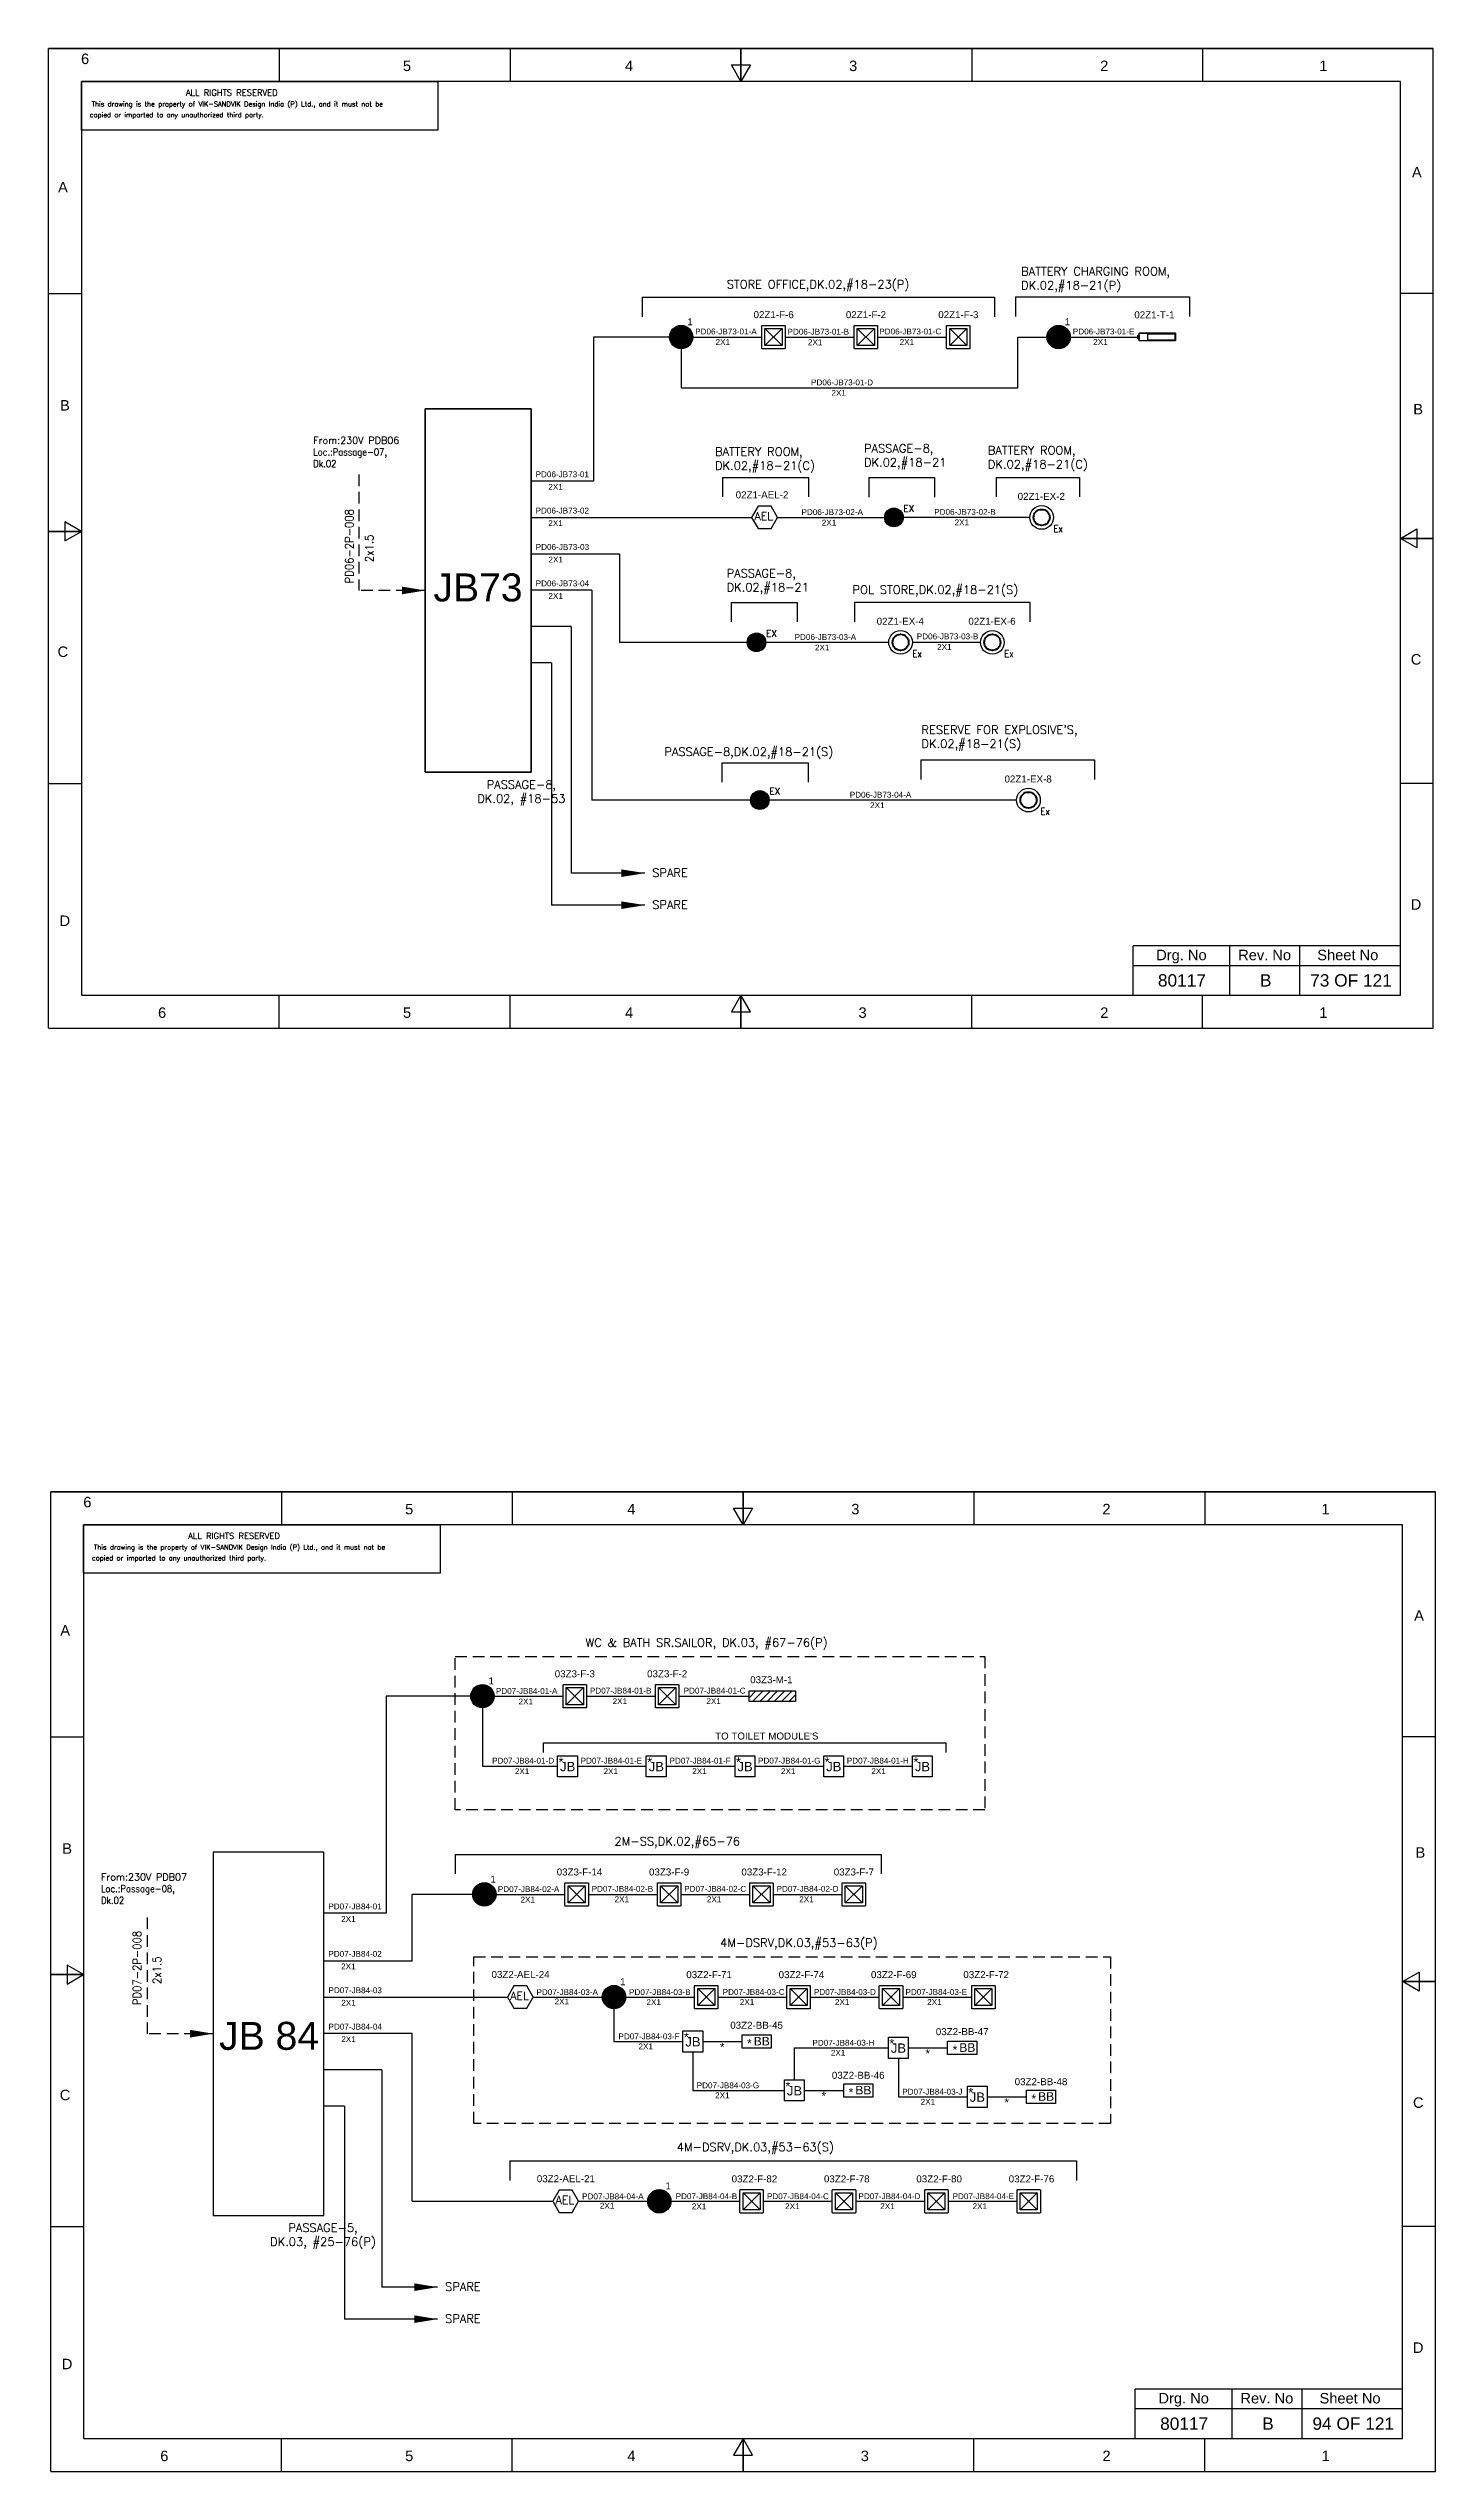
# Model space of a CAD drawing. Header units: inches. Extents: x -3311 to 1429, y -713 to 2436.
# Drawn here: x -1001 to -703, y 99 to 618 of the extents above; entities that cross this region are included whole.
import ezdxf
from ezdxf.enums import TextEntityAlignment as Align

# ---------------------------------------------------------------- set-up
doc = ezdxf.new("R2010")
doc.units = ezdxf.units.IN
doc.linetypes.add('HIDDEN', pattern=[0.375, 0.25, -0.125])
doc.linetypes.add('SOLID', pattern=[0])
for name, color, linetype in [('BB', 7, 'Continuous'), ('Fmount', 7, 'Continuous'), ('LINE', 3, 'SOLID'), ('MirL', 7, 'Continuous')]:
    doc.layers.add(name, color=color, linetype=linetype)
for name, color, linetype, lineweight in [('ELEC_TXT-025', 1, 'Continuous', 25), ('HEL-025', 1, 'Continuous', 25), ('HEL-035', 2, 'Continuous', 35)]:
    doc.layers.add(name, color=color, linetype=linetype, lineweight=lineweight)
doc.styles.add('_NORMAL', font='arial.ttf')
doc.styles.add('ROMAN S', font='romans.shx')
doc.styles.add('ROMANS', font='simplex.shx', dxfattribs={"width": 0.88})
doc.styles.get("Standard").update_dxf_attribs({"font": 'arial.ttf'})
doc.dimstyles.get("Standard").update_dxf_attribs({"dimtxt": 0.18, "dimasz": 0.18, "dimexe": 0.18, "dimexo": 0.0625, "dimgap": 0.09, "dimtad": 0, "dimtih": 1, "dimtoh": 1, "dimdec": 4, "dimzin": 0, "dimdsep": 46, "dimtxsty": 'Standard', "dimcen": 0.09, "dimadec": 0, "dimazin": 0, "dimtfac": 1, "dimtdec": 4, "dimtofl": 0, "dimtmove": 0, "dimatfit": 3, "dimfxl": 1, "dimtolj": 1, "dimtzin": 0, "dimarcsym": 0})

# ---------------------------------------------------------------- blocks, each defined once
blk = doc.blocks.new('fr')
at = {"color": 7, "linetype": 'Continuous'}
for p, q in [((33763.99, 4500.4), (33466.99, 4500.4)), ((33466.99, 4500.4), (33763.99, 4500.4)), ((33466.99, 4290.33), (33466.99, 4500.4)), ((33516.49, 4500.4), (33516.49, 4493.33)), ((33565.99, 4500.4), (33565.99, 4493.33)), ((33615.49, 4500.4), (33615.49, 4493.33)), ((33615.49, 4493.33), (33615.49, 4500.4)), ((33615.49, 4500.4), (33615.49, 4493.33)), ((33664.99, 4500.4), (33664.99, 4493.33)), ((33714.49, 4500.4), (33714.49, 4493.33)), ((33763.99, 4290.33), (33763.99, 4500.4)), ((33763.99, 4290.33), (33763.99, 4500.4)), ((33615.49, 4493.33), (33613.45, 4496.87)), ((33613.45, 4496.87), (33617.53, 4496.87)), ((33617.53, 4496.87), (33615.49, 4493.33)), ((33756.92, 4493.33), (33474.06, 4493.33)), ((33474.06, 4493.33), (33474.06, 4297.41)), ((33756.92, 4297.41), (33756.92, 4493.33)), ((33466.99, 4447.89), (33474.06, 4447.89)), ((33763.99, 4447.89), (33756.92, 4447.89)), ((33466.99, 4396.87), (33474.06, 4396.87)), ((33474.06, 4396.87), (33466.99, 4396.87)), ((33466.99, 4396.87), (33474.06, 4396.87)), ((33474.06, 4396.87), (33470.53, 4398.91)), ((33470.53, 4398.91), (33470.53, 4394.83)), ((33470.53, 4394.83), (33474.06, 4396.87)), ((33756.92, 4395.37), (33760.45, 4397.41)), ((33763.99, 4395.37), (33756.92, 4395.37)), ((33760.45, 4393.33), (33756.92, 4395.37)), ((33756.92, 4395.37), (33763.99, 4395.37)), ((33763.99, 4395.37), (33756.92, 4395.37)), ((33760.45, 4397.41), (33760.45, 4393.33)), ((33466.99, 4342.85), (33474.06, 4342.85)), ((33763.99, 4342.85), (33756.92, 4342.85)), ((33474.06, 4297.41), (33756.92, 4297.41)), ((33516.49, 4290.33), (33516.49, 4297.41)), ((33565.99, 4290.33), (33565.99, 4297.41)), ((33615.49, 4297.41), (33613.45, 4293.87)), ((33615.49, 4290.33), (33615.49, 4297.41)), ((33617.53, 4293.87), (33615.49, 4297.41)), ((33615.49, 4297.41), (33615.49, 4290.33)), ((33615.49, 4290.33), (33615.49, 4297.41)), ((33664.99, 4290.33), (33664.99, 4297.41)), ((33714.49, 4290.33), (33714.49, 4297.41)), ((33613.45, 4293.87), (33617.53, 4293.87)), ((33466.99, 4290.33), (33763.99, 4290.33)), ((33466.99, 4290.33), (33763.99, 4290.33))]:
    blk.add_line(p, q, dxfattribs=at)
at = {"color": 7, "style": '_NORMAL'}
for s, p in [('6', (33474.86, 4498.18)), ('5', (33543.88, 4496.68)), ('4', (33591.52, 4496.68)), ('3', (33639.57, 4496.68)), ('2', (33693.41, 4496.68)), ('1', (33740.39, 4496.68)), ('A', (33760.45, 4473.88)), ('A', (33470.1, 4470.68)), ('B', (33470.52, 4423.9)), ('B', (33760.74, 4423.06)), ('C', (33470.08, 4371.07)), ('C', (33760.29, 4369.44)), ('D', (33760.27, 4316.89)), ('D', (33470.51, 4313.39)), ('6', (33491.37, 4293.69)), ('5', (33543.89, 4293.69)), ('4', (33591.53, 4293.69)), ('3', (33641.59, 4293.69)), ('2', (33693.43, 4293.69)), ('1', (33740.41, 4293.69))]:
    blk.add_text(s, height=2.25, dxfattribs=at).set_placement(p, align=Align.MIDDLE_CENTER)
blk = doc.blocks.new('A$C4BAD7D21')
at = {"layer": 'HEL-025'}
blk.add_lwpolyline([(-34000, 0), (-34000, 2086), (-18714, 2086), (-18714, 0)], close=True, dxfattribs=at)
at = {"layer": 'HEL-025', "style": 'ROMANS'}
for s, p in [('This drawing is the property of VIK-SANDVIK Design India (P) Ltd., and it must not be', (-33558, 1016)), (' copied or imparted to any unauthorized third party.', (-33785, 550))]:
    blk.add_text(s, height=210, dxfattribs=at).set_placement(p)
at = {"layer": 'HEL-035', "style": 'ROMANS'}
blk.add_text('     ALL RIGHTS RESERVED', height=262.5, dxfattribs=at).set_placement((-30497, 1476))
blk = doc.blocks.new('FIXED_KEY_SWITCH')
h = blk.add_hatch(color=1)
h.dxf.hatch_style = 1
edge = h.paths.add_edge_path()
edge.add_arc((848.13, 1737.46), 2.5, 0, 360)
at = {"color": 1}
blk.add_circle((848.13, 1737.46), 2.5, dxfattribs=at)
at = {"color": 7, "insert": (849.44, 1741.5), "char_height": 1.5, "attachment_point": 1, "style": '_NORMAL'}
blk.add_mtext_dynamic_manual_height_columns('1', width=1.5, gutter_width=7.5, heights=[0], dxfattribs=at)
blk = doc.blocks.new('SWT')
blk.add_blockref('FIXED_KEY_SWITCH', (0, 0))
blk.add_attdef('TAG_NO', (844.55, 1741.11), '', height=1.5)
blk = doc.blocks.new('AEL')
at = {"color": 4}
blk.add_lwpolyline([(989.98, -190.09), (992.75, -190.09), (994.14, -187.69), (992.75, -185.28), (989.98, -185.28), (988.59, -187.69)], close=True, dxfattribs=at)
at = {"color": 4, "style": 'ROMANS'}
blk.add_text('AEL', height=1.725, dxfattribs=at).set_placement((989.2, -188.27))
blk = doc.blocks.new('AEL_L')
blk.add_blockref('AEL', (0, 0))
blk.add_attdef('TAG_NO', (986.55, -183.59), '', height=1.5)
blk = doc.blocks.new('LED FLUSH MOUNT')
for p, q in [((114818, 79432), (114604, 79219)), ((114604, 79432), (114818, 79219))]:
    blk.add_line(p, q)
blk.add_lwpolyline([(114572, 79470), (114850, 79470, -0.414214), (114856, 79464), (114856, 79186, -0.414214), (114850, 79180), (114572, 79180, -0.414214), (114566, 79186), (114566, 79464, -0.414214)], format="xyb", close=True)
blk.add_lwpolyline([(114604, 79432), (114818, 79432), (114818, 79219), (114604, 79219)], close=True)
blk = doc.blocks.new('LED Flush Mounted Light 22W')
blk.add_blockref('LED FLUSH MOUNT', (0, 0))
at = {"style": 'ROMANS', "width": 0.7}
blk.add_attdef('TAG_NO.:', (113905, 79579), '', height=250, dxfattribs=at)
blk = doc.blocks.new('bunk_light')
blk.add_lwpolyline([(17773, 202986), (18112, 202986), (18112, 202830), (17773, 202830)], close=True)
at = {"char_height": 100, "attachment_point": 1}
for s, insert in [('*', (17831, 202937)), ('BB', (17909, 202962))]:
    blk.add_mtext_dynamic_manual_height_columns(s, width=182.6, gutter_width=7.5, heights=[0], dxfattribs=dict(at, insert=insert))
blk = doc.blocks.new('LED_BUNK _LIGHT')
at = {"xscale": 0.8, "yscale": 0.8, "zscale": 0.8}
blk.add_blockref('bunk_light', (4436, 38936), dxfattribs=at)
at = {"style": 'ROMAN S', "width": 0.7}
blk.add_attdef('TAG_NO:', text='', height=250, dxfattribs=at).set_placement((18767, 201415), align=Align.CENTER)
blk = doc.blocks.new('JB')
blk.add_lwpolyline([(1661.35, 1973.02), (1665.59, 1973.02), (1665.59, 1968.5), (1661.35, 1968.5)], close=True)
at = {"color": 7}
for s, p in [('*', (1661.54, 1970.68)), ('JB', (1661.87, 1969.69))]:
    blk.add_text(s, height=2, dxfattribs=at).set_placement(p)
blk = doc.blocks.new('JB_FOR_BUNKLIGHT')
blk.add_blockref('JB', (0, 0))
blk.add_attdef('TAG_NO:', (1659.46, 1975.19), '', height=1.5)
blk = doc.blocks.new('MIR')
h = blk.add_hatch()
h.set_pattern_fill('ANSI31', color=256, scale=500)
h.set_pattern_definition([(45, (0, 0), (-44.194174, 44.194174), [])])
h.paths.add_polyline_path([(109452, 30143), (110019, 30143), (110019, 30272), (109452, 30272)])
at = {"elevation": -6}
blk.add_lwpolyline([(109452, 30272), (110019, 30272), (110019, 30143), (109452, 30143)], close=True, dxfattribs=at)
blk = doc.blocks.new('MIRROR LIGHT')
blk.add_blockref('MIR', (0, 0))
at = {"style": 'ROMANS', "width": 0.7}
blk.add_attdef('TAG_NO.:', (108952, 30348), '', height=250, dxfattribs=at)
blk = doc.blocks.new('2A')
at = {"color": 7, "lineweight": -3, "ltscale": 2.5}
blk.add_line((790.02, 1997.62, -0.03), (782.23, 1997.62, -0.03), dxfattribs=at)
at = {"color": 7, "lineweight": -3, "ltscale": 2.5, "elevation": -0.03}
for points in [[(781.91, 1997.21), (782.23, 1997.21), (782.23, 1996.94), (781.91, 1996.94)], [(781.91, 1996.7), (782.23, 1996.7), (782.23, 1996.44), (781.91, 1996.44)], [(782.23, 1997.62), (790.02, 1997.62), (790.02, 1996.02), (782.23, 1996.02)], [(784.03, 1997.5), (789.88, 1997.5), (789.88, 1996.14), (784.03, 1996.14)]]:
    blk.add_lwpolyline(points, close=True, dxfattribs=at)
blk = doc.blocks.new('LED TUBE LIGHT 30W')
blk.add_blockref('2A', (179.91, -357.89))
blk.add_attdef('TAG_NO.', (962.52, 1642.97), '', height=1.5)
blk = doc.blocks.new('4')
blk.add_circle((514.17, -147.17), 2.54)
at = {"lineweight": 50}
blk.add_circle((514.17, -147.17), 1.73, dxfattribs=at)
at = {"style": 'ROMANS', "width": 0.88}
blk.add_text('Ex', height=1.5, dxfattribs=at).set_placement((516.72, -150.36))
blk = doc.blocks.new('LED EXPLOSION PROOF LIGHT 15W')
blk.add_blockref('4', (0, 0))
blk.add_attdef('TAG_NO', (509.37, -143.46), '', height=1.5)
blk = doc.blocks.new('EX_PROOF_SWITCH')
h = blk.add_hatch(color=1)
h.dxf.hatch_style = 1
edge = h.paths.add_edge_path()
edge.add_arc((2067.16, 3666.55), 2, 0, 360)
at = {"color": 1}
blk.add_circle((2067.16, 3666.55), 2, dxfattribs=at)
at = {"color": 1, "style": 'ROMANS'}
blk.add_text('EX', height=1.4, dxfattribs=at).set_placement((2069.19, 3668.46), align=Align.MIDDLE_LEFT)

msp = doc.modelspace()

# ---------------------------------------------------------------- linework, layer by layer
for p, q in [((-873.38, 565.11, -0.05), (-797.77, 565.11, -0.05)), ((-793.3, 565.15, -0.05), (-755.99, 565.15, -0.05)), ((-883.78, 556.56), (-883.78, 525.67)), ((-867.47, 556.56), (-883.78, 556.56)), ((-792.77, 545.64), (-792.77, 556.56)), ((-792.77, 556.56), (-786.54, 556.56)), ((-864.97, 554.06), (-864.97, 545.64)), ((-864.97, 545.64), (-792.77, 545.64)), ((-856.15, 526.48, -0.05), (-837.65, 526.48, -0.05)), ((-824.76, 526.44, -0.05), (-810.66, 526.44, -0.05)), ((-797.41, 526.48, -0.05), (-779.53, 526.48, -0.05)), ((-897.19, 517.89), (-849.87, 517.89)), ((-790.22, 517.89), (-817.36, 517.89)), ((-878.21, 510.09), (-878.21, 491.11)), ((-884.13, 502.28), (-897.19, 502.28)), ((-884.13, 502.28), (-884.13, 457.29)), ((-854.23, 499.66, -0.05), (-840.13, 499.66, -0.05)), ((-827.8, 499.7, -0.05), (-790.23, 499.7, -0.05)), ((-888.56, 494.48), (-897.19, 494.48)), ((-888.56, 494.48), (-888.56, 441.62)), ((-850.83, 491.11), (-878.21, 491.11)), ((-820.46, 491.11), (-846.83, 491.11)), ((-800.79, 491.11), (-815.39, 491.11)), ((-892.78, 486.68), (-897.19, 486.68)), ((-892.78, 486.68), (-892.78, 434.76)), ((-856.28, 465.3, -0.05), (-837.76, 465.3, -0.05)), ((-813.57, 465.89, -0.05), (-776.35, 465.89, -0.05)), ((-850.1, 457.29), (-884.13, 457.29)), ((-793.05, 457.29), (-846.1, 457.29)), ((-928.22, 265.16), (-928.22, 218.63)), ((-910.11, 265.16), (-928.22, 265.16)), ((-894.61, 255.18), (-808.24, 255.18)), ((-965.32, 231.76), (-965.32, 153.86)), ((-941.62, 231.76), (-965.32, 231.76)), ((-941.62, 153.86), (-941.62, 231.76)), ((-913.43, 231.25, -0.05), (-822.08, 231.25, -0.05)), ((-928.22, 218.63), (-941.62, 218.63)), ((-922.64, 208.46), (-922.64, 222.68)), ((-909.69, 222.68), (-922.64, 222.68)), ((-941.62, 208.46), (-922.64, 208.46)), ((-879.4, 198.16), (-879.4, 191.14)), ((-922.64, 192.86), (-941.62, 192.86)), ((-922.64, 156.87), (-922.64, 192.86)), ((-862.49, 188.89), (-862.49, 180.64)), ((-860.37, 191.14), (-851.93, 191.14)), ((-818.41, 187.52), (-818.41, 179.28)), ((-816.29, 189.77), (-807.85, 189.77)), ((-929.21, 185.06), (-941.62, 185.06)), ((-929.21, 185.06), (-929.21, 138.47)), ((-937.21, 177.26), (-941.62, 177.26)), ((-937.21, 177.26), (-937.21, 131.61)), ((-838.58, 180.64), (-830.14, 180.64)), ((-799.38, 179.28), (-790.94, 179.28)), ((-901.72, 165.53), (-780.19, 165.53)), ((-965.32, 153.86), (-941.62, 153.86))]:
    msp.add_line(p, q)
at = {"color": 7, "linetype": 'Continuous'}
for p, q in [((-710.75, 426.03), (-768.07, 426.03)), ((-768.07, 415.44), (-768.07, 426.03)), ((-747.3, 415.44), (-747.3, 426.03)), ((-732.28, 415.44), (-732.28, 426.03)), ((-768.07, 421.85), (-710.75, 421.85)), ((-710.27, 116.61), (-767.59, 116.61)), ((-767.59, 106.01), (-767.59, 116.61)), ((-746.82, 106.01), (-746.82, 116.61)), ((-731.8, 106.01), (-731.8, 116.61)), ((-767.59, 112.42), (-710.27, 112.42))]:
    msp.add_line(p, q, dxfattribs=at)
at = {"linetype": 'HIDDEN', "ltscale": 10}
for points in [[(-934.08, 527.11), (-934.08, 502.23)], [(-979.53, 217.69), (-979.53, 192.81)]]:
    msp.add_lwpolyline(points, dxfattribs=at)
for points in [[(-913.44, 273.65), (-799.83, 273.65), (-799.83, 240.8), (-913.44, 240.8)], [(-909.48, 209.32), (-772.91, 209.32), (-772.91, 173.57), (-909.48, 173.57)]]:
    msp.add_lwpolyline(points, close=True, dxfattribs=at)
at = {"layer": 'LINE', "color": 0}
for p, q in [((-873.38, 565.11, -0.05), (-873.38, 560.92, -0.05)), ((-797.77, 565.11, -0.05), (-797.77, 560.92, -0.05)), ((-793.3, 565.15, -0.05), (-793.3, 560.97, -0.05)), ((-755.99, 565.15, -0.05), (-755.99, 560.97, -0.05)), ((-862.47, 556.56), (-847.68, 556.56)), ((-842.67, 556.56), (-827.87, 556.56)), ((-822.86, 556.56), (-808.06, 556.56)), ((-781.54, 556.56), (-766.74, 556.56)), ((-919.87, 541.19), (-919.87, 463.28)), ((-897.19, 541.19), (-919.87, 541.19)), ((-897.19, 463.28), (-897.19, 541.19)), ((-883.78, 525.67), (-897.19, 525.67)), ((-856.15, 526.48, -0.05), (-856.15, 522.29, -0.05)), ((-837.65, 526.48, -0.05), (-837.65, 522.29, -0.05)), ((-824.76, 526.44, -0.05), (-824.76, 522.25, -0.05)), ((-810.66, 526.44, -0.05), (-810.66, 522.25, -0.05)), ((-797.41, 526.48, -0.05), (-797.41, 522.29, -0.05)), ((-779.53, 526.48, -0.05), (-779.53, 522.29, -0.05)), ((-897.19, 517.89), (-873.83, 517.89)), ((-844.32, 517.89), (-821.36, 517.89)), ((-897.16, 510.09), (-878.21, 510.09)), ((-854.23, 499.66, -0.05), (-854.23, 495.47, -0.05)), ((-840.13, 499.66, -0.05), (-840.13, 495.47, -0.05)), ((-827.8, 499.7, -0.05), (-827.8, 495.51, -0.05)), ((-790.23, 499.7, -0.05), (-790.23, 495.51, -0.05)), ((-919.87, 463.28), (-897.19, 463.28)), ((-856.28, 465.3, -0.05), (-856.28, 461.11, -0.05)), ((-837.76, 465.3, -0.05), (-837.76, 461.11, -0.05)), ((-813.57, 465.89, -0.05), (-813.57, 461.7, -0.05)), ((-776.35, 465.89, -0.05), (-776.35, 461.7, -0.05)), ((-905.11, 265.16), (-890.31, 265.16)), ((-885.3, 265.16), (-870.51, 265.16)), ((-865.5, 265.16), (-850.4, 265.16)), ((-907.61, 262.66), (-907.61, 250.15)), ((-894.61, 255.18), (-894.61, 253.09)), ((-808.24, 255.18), (-808.24, 253.09)), ((-907.61, 250.15), (-891.48, 250.15)), ((-887.25, 250.15), (-872.45, 250.15)), ((-868.22, 250.15), (-853.42, 250.15)), ((-849.19, 250.15), (-834.4, 250.15)), ((-830.17, 250.15), (-815.37, 250.15)), ((-913.43, 231.25, -0.05), (-913.43, 227.06, -0.05)), ((-822.08, 231.25, -0.05), (-822.08, 227.06, -0.05)), ((-904.69, 222.68), (-889.9, 222.68)), ((-884.89, 222.68), (-870.09, 222.68)), ((-865.08, 222.68), (-850.28, 222.68)), ((-845.27, 222.68), (-830.48, 222.68)), ((-941.59, 200.66), (-902.25, 200.66)), ((-896.7, 200.66), (-881.9, 200.66)), ((-876.9, 200.66, 0.03), (-862.11, 200.66, 0.03)), ((-857.09, 200.66, 0.03), (-842.3, 200.66, 0.03)), ((-837.29, 200.66, 0.03), (-822.49, 200.66, 0.03)), ((-817.48, 200.66, 0.03), (-802.69, 200.66, 0.03)), ((-879.4, 191.14), (-864.61, 191.14)), ((-840.7, 189.77), (-820.52, 189.77)), ((-840.7, 182.9), (-840.7, 189.77)), ((-862.49, 180.64), (-842.81, 180.64)), ((-818.41, 179.28), (-803.61, 179.28)), ((-901.72, 165.53), (-901.72, 161.34)), ((-780.19, 165.53), (-780.19, 161.34)), ((-922.64, 156.87), (-892.52, 156.87)), ((-886.97, 156.87), (-872.17, 156.87)), ((-867.17, 156.87, 0.03), (-852.38, 156.87, 0.03)), ((-847.37, 156.87, 0.03), (-832.57, 156.87, 0.03)), ((-827.56, 156.87, 0.03), (-812.76, 156.87, 0.03)), ((-807.75, 156.87, 0.03), (-792.96, 156.87, 0.03))]:
    msp.add_line(p, q, dxfattribs=at)
msp.add_lwpolyline([(-919.87, 541.19), (-897.19, 541.19), (-897.19, 463.28), (-919.87, 463.28)], close=True, dxfattribs=at)

# ---------------------------------------------------------------- block references
for name, p in [('fr', (-34467.67, -3881.97)), ('SWT', (-1713.1, -1180.9)), ('SWT', (-1632.17, -1180.9)), ('fr', (-34467.19, -4191.4)), ('SWT', (-1755.74, -1472.3)), ('JB_FOR_BUNKLIGHT', (-2552.83, -1720.61)), ('JB_FOR_BUNKLIGHT', (-2533.81, -1720.61)), ('JB_FOR_BUNKLIGHT', (-2514.78, -1720.61)), ('JB_FOR_BUNKLIGHT', (-2495.75, -1720.61)), ('JB_FOR_BUNKLIGHT', (-2476.73, -1720.61)), ('SWT', (-1755.32, -1514.78)), ('SWT', (-1727.53, -1536.8)), ('JB_FOR_BUNKLIGHT', (-2525.96, -1779.62)), ('JB_FOR_BUNKLIGHT', (-2481.88, -1780.98)), ('JB_FOR_BUNKLIGHT', (-2504.17, -1790.12)), ('JB_FOR_BUNKLIGHT', (-2464.96, -1791.48)), ('SWT', (-1717.8, -1580.58))]:
    msp.add_blockref(name, p)
ref = msp.add_blockref('LED TUBE LIGHT 30W', (-1728.87, -1082.37, 0.03))
ref.add_attrib('TAG_NO.', '02Z1-T-1', (-767.8, 560.58, 0.03), dxfattribs={"height": 1.5})
ref = msp.add_blockref('AEL_L', (-1838.46, 705.58))
ref.add_attrib('TAG_NO', '02Z1-AEL-2', (-853.29, 521.99), dxfattribs={"color": 4, "height": 1.5})
ref = msp.add_blockref('LED EXPLOSION PROOF LIGHT 15W', (-1301.85, 665.06))
ref.add_attrib('TAG_NO', '02Z1-EX-2', (-792.82, 521.66), dxfattribs={"height": 1.5})
ref = msp.add_blockref('LED EXPLOSION PROOF LIGHT 15W', (-1332.1, 638.27))
ref.add_attrib('TAG_NO', '02Z1-EX-4', (-823.06, 494.88), dxfattribs={"height": 1.5})
ref = msp.add_blockref('LED EXPLOSION PROOF LIGHT 15W', (-1312.42, 638.27))
ref.add_attrib('TAG_NO', '02Z1-EX-6', (-803.39, 494.88), dxfattribs={"height": 1.5})
ref = msp.add_blockref('LED EXPLOSION PROOF LIGHT 15W', (-1304.68, 604.46))
ref.add_attrib('TAG_NO', '02Z1-EX-8', (-795.64, 461.06), dxfattribs={"height": 1.5})
ref = msp.add_blockref('AEL_L', (-1890.84, 388.35))
ref.add_attrib('TAG_NO', '03Z2-AEL-24', (-905.66, 204.76), dxfattribs={"color": 4, "height": 1.5})
ref = msp.add_blockref('AEL_L', (-1881.11, 344.56))
ref.add_attrib('TAG_NO', '03Z2-AEL-21', (-895.94, 160.97), dxfattribs={"color": 4, "height": 1.5})
at = {"layer": 'BB'}
ref = msp.add_blockref('LED_BUNK _LIGHT', (-1281.72, -4445.95), dxfattribs=dict(at, xscale=0.02304, yscale=0.02304, zscale=0.02304))
ref.add_attrib('TAG_NO:', '03Z2-BB-45', dxfattribs={"layer": '0', "height": 1.5}).set_placement((-848.81, 193.42, 0), align=Align.BOTTOM_CENTER)
ref = msp.add_blockref('LED_BUNK _LIGHT', (-1237.64, -4447.32), dxfattribs=dict(at, xscale=0.02304, yscale=0.02304, zscale=0.02304))
ref.add_attrib('TAG_NO:', '03Z2-BB-47', dxfattribs={"layer": '0', "height": 1.5}).set_placement((-804.72, 192.05, 0), align=Align.BOTTOM_CENTER)
ref = msp.add_blockref('LED_BUNK _LIGHT', (-1259.93, -4456.45), dxfattribs=dict(at, xscale=0.02304, yscale=0.02304, zscale=0.02304))
ref.add_attrib('TAG_NO:', '03Z2-BB-46', dxfattribs={"layer": '0', "height": 1.5}).set_placement((-827.02, 182.69, 0), align=Align.BOTTOM_CENTER)
ref = msp.add_blockref('LED_BUNK _LIGHT', (-1220.73, -4457.81), dxfattribs=dict(at, xscale=0.02304, yscale=0.02304, zscale=0.02304))
ref.add_attrib('TAG_NO:', '03Z2-BB-48', dxfattribs={"layer": '0', "height": 1.5}).set_placement((-787.81, 181.32, 0), align=Align.BOTTOM_CENTER)
at = {"layer": 'ELEC_TXT-025', "color": 0, "xscale": 0.005, "yscale": 0.005, "zscale": 0.005}
for p in [(-823.61, 600.93), (-823.13, 291.51)]:
    msp.add_blockref('A$C4BAD7D21', p, dxfattribs=at)
at = {"layer": 'Fmount'}
ref = msp.add_blockref('LED Flush Mounted Light 22W', (-2827.38, -814.18), dxfattribs=dict(at, xscale=0.01728, yscale=0.01728, zscale=0.01728))
ref.add_attrib('TAG_NO.:', '02Z1-F-6', dxfattribs={"layer": '0', "height": 1.5}).set_placement((-849.46, 560.16), align=Align.BOTTOM_LEFT)
ref = msp.add_blockref('LED Flush Mounted Light 22W', (-2807.57, -814.18), dxfattribs=dict(at, xscale=0.01728, yscale=0.01728, zscale=0.01728))
ref.add_attrib('TAG_NO.:', '02Z1-F-2', dxfattribs={"layer": '0', "height": 1.5}).set_placement((-829.66, 560.16), align=Align.BOTTOM_LEFT)
ref = msp.add_blockref('LED Flush Mounted Light 22W', (-2787.76, -814.18), dxfattribs=dict(at, xscale=0.01728, yscale=0.01728, zscale=0.01728))
ref.add_attrib('TAG_NO.:', '02Z1-F-3', dxfattribs={"layer": '0', "height": 1.5}).set_placement((-809.85, 560.16), align=Align.BOTTOM_LEFT)
ref = msp.add_blockref('LED Flush Mounted Light 22W', (-2870.01, -1105.58), dxfattribs=dict(at, xscale=0.01728, yscale=0.01728, zscale=0.01728))
ref.add_attrib('TAG_NO.:', '03Z3-F-3', dxfattribs={"layer": '0', "height": 1.5}).set_placement((-892.1, 268.77), align=Align.BOTTOM_LEFT)
ref = msp.add_blockref('LED Flush Mounted Light 22W', (-2850.21, -1105.58), dxfattribs=dict(at, xscale=0.01728, yscale=0.01728, zscale=0.01728))
ref.add_attrib('TAG_NO.:', '03Z3-F-2', dxfattribs={"layer": '0', "height": 1.5}).set_placement((-872.29, 268.77), align=Align.BOTTOM_LEFT)
ref = msp.add_blockref('LED Flush Mounted Light 22W', (-2869.6, -1148.06), dxfattribs=dict(at, xscale=0.01728, yscale=0.01728, zscale=0.01728))
ref.add_attrib('TAG_NO.:', '03Z3-F-14', dxfattribs={"layer": '0', "height": 1.5}).set_placement((-891.68, 226.28), align=Align.BOTTOM_LEFT)
ref = msp.add_blockref('LED Flush Mounted Light 22W', (-2849.79, -1148.06), dxfattribs=dict(at, xscale=0.01728, yscale=0.01728, zscale=0.01728))
ref.add_attrib('TAG_NO.:', '03Z3-F-9', dxfattribs={"layer": '0', "height": 1.5}).set_placement((-871.88, 226.28), align=Align.BOTTOM_LEFT)
ref = msp.add_blockref('LED Flush Mounted Light 22W', (-2829.98, -1148.06), dxfattribs=dict(at, xscale=0.01728, yscale=0.01728, zscale=0.01728))
ref.add_attrib('TAG_NO.:', '03Z3-F-12', dxfattribs={"layer": '0', "height": 1.5}).set_placement((-852.07, 226.28), align=Align.BOTTOM_LEFT)
ref = msp.add_blockref('LED Flush Mounted Light 22W', (-2810.18, -1148.06), dxfattribs=dict(at, xscale=0.01728, yscale=0.01728, zscale=0.01728))
ref.add_attrib('TAG_NO.:', '03Z3-F-7', dxfattribs={"layer": '0', "height": 1.5}).set_placement((-832.26, 226.28), align=Align.BOTTOM_LEFT)
ref = msp.add_blockref('LED Flush Mounted Light 22W', (-2841.8, -1170.08, 0.03), dxfattribs=dict(at, xscale=0.01728, yscale=0.01728, zscale=0.01728))
ref.add_attrib('TAG_NO.:', '03Z2-F-71', dxfattribs={"layer": '0', "height": 1.5}).set_placement((-863.89, 204.27, 0.03), align=Align.BOTTOM_LEFT)
ref = msp.add_blockref('LED Flush Mounted Light 22W', (-2822, -1170.08, 0.03), dxfattribs=dict(at, xscale=0.01728, yscale=0.01728, zscale=0.01728))
ref.add_attrib('TAG_NO.:', '03Z2-F-74', dxfattribs={"layer": '0', "height": 1.5}).set_placement((-844.08, 204.27, 0.03), align=Align.BOTTOM_LEFT)
ref = msp.add_blockref('LED Flush Mounted Light 22W', (-2802.19, -1170.08, 0.03), dxfattribs=dict(at, xscale=0.01728, yscale=0.01728, zscale=0.01728))
ref.add_attrib('TAG_NO.:', '03Z2-F-69', dxfattribs={"layer": '0', "height": 1.5}).set_placement((-824.28, 204.27, 0.03), align=Align.BOTTOM_LEFT)
ref = msp.add_blockref('LED Flush Mounted Light 22W', (-2782.38, -1170.08, 0.03), dxfattribs=dict(at, xscale=0.01728, yscale=0.01728, zscale=0.01728))
ref.add_attrib('TAG_NO.:', '03Z2-F-72', dxfattribs={"layer": '0', "height": 1.5}).set_placement((-804.47, 204.27, 0.03), align=Align.BOTTOM_LEFT)
ref = msp.add_blockref('LED Flush Mounted Light 22W', (-2832.08, -1213.87, 0.03), dxfattribs=dict(at, xscale=0.01728, yscale=0.01728, zscale=0.01728))
ref.add_attrib('TAG_NO.:', '03Z2-F-82', dxfattribs={"layer": '0', "height": 1.5}).set_placement((-854.16, 160.48, 0.03), align=Align.BOTTOM_LEFT)
ref = msp.add_blockref('LED Flush Mounted Light 22W', (-2812.27, -1213.87, 0.03), dxfattribs=dict(at, xscale=0.01728, yscale=0.01728, zscale=0.01728))
ref.add_attrib('TAG_NO.:', '03Z2-F-78', dxfattribs={"layer": '0', "height": 1.5}).set_placement((-834.36, 160.48, 0.03), align=Align.BOTTOM_LEFT)
ref = msp.add_blockref('LED Flush Mounted Light 22W', (-2792.46, -1213.87, 0.03), dxfattribs=dict(at, xscale=0.01728, yscale=0.01728, zscale=0.01728))
ref.add_attrib('TAG_NO.:', '03Z2-F-80', dxfattribs={"layer": '0', "height": 1.5}).set_placement((-814.55, 160.48, 0.03), align=Align.BOTTOM_LEFT)
ref = msp.add_blockref('LED Flush Mounted Light 22W', (-2772.66, -1213.87, 0.03), dxfattribs=dict(at, xscale=0.01728, yscale=0.01728, zscale=0.01728))
ref.add_attrib('TAG_NO.:', '03Z2-F-76', dxfattribs={"layer": '0', "height": 1.5}).set_placement((-794.74, 160.48, 0.03), align=Align.BOTTOM_LEFT)
at = {"layer": 'LINE', "color": 7}
for p in [(-2886.52, -3148.66), (-2915.99, -3175.44), (-2915.27, -3209.26)]:
    msp.add_blockref('EX_PROOF_SWITCH', p, dxfattribs=at)
at = {"layer": 'MirL'}
ref = msp.add_blockref('MIRROR LIGHT', (-2765.82, -263.47, 0.11), dxfattribs=dict(at, xscale=0.0175, yscale=0.0175, zscale=0.0175))
ref.add_attrib('TAG_NO.:', '03Z3-M-1', dxfattribs={"layer": '0', "height": 1.5}).set_placement((-850.18, 267.5, -0.11), align=Align.BOTTOM_LEFT)

# ---------------------------------------------------------------- texts
at = {"color": 7}
for s, height, p in [('PD06-JB73-01-A', 1.25, (-861.98, 557.13)), ('2X1', 1.25, (-857.61, 554.88)), ('PD06-JB73-01-B', 1.25, (-842.18, 557.08, -0.03)), ('2X1', 1.25, (-837.81, 554.82, -0.03)), ('PD06-JB73-01-C', 1.25, (-822.5, 557.13, -0.03)), ('2X1', 1.25, (-818.13, 554.88)), ('PD06-JB73-01-E', 1.25, (-780.99, 557.13, -0.03)), ('2X1', 1.25, (-776.62, 554.88)), ('PD06-JB73-01-D', 1.25, (-837.13, 546.21, -0.03)), ('2X1', 1.25, (-832.76, 543.96)), ('PD06-JB73-01', 1.25, (-896.21, 526.51)), ('2X1', 1.25, (-893.48, 523.82)), ('PD06-JB73-02', 1.25, (-896.21, 518.73)), ('PD06-JB73-02-A', 1.25, (-839.19, 518.41, -0.03)), ('PD06-JB73-02-B', 1.25, (-810.72, 518.45, -0.03)), ('2X1', 1.25, (-893.48, 516.03)), ('2X1', 1.25, (-834.82, 516.15, -0.03)), ('2X1', 1.25, (-806.35, 516.2, -0.03)), ('PD06-JB73-03', 1.25, (-896.18, 510.93)), ('2X1', 1.25, (-893.45, 508.23)), ('PD06-JB73-04', 1.25, (-896.18, 503.12)), ('2X1', 1.25, (-893.45, 500.43)), ('PD06-JB73-03-A', 1.25, (-840.66, 491.62, -0.03)), ('2X1', 1.25, (-836.29, 489.37, -0.03)), ('PD06-JB73-03-B', 1.25, (-814.46, 491.76, -0.03)), ('2X1', 1.25, (-810.09, 489.5, -0.03)), ('PD06-JB73-04-A', 1.25, (-828.83, 457.81, -0.03)), ('2X1', 1.25, (-824.46, 455.56, -0.03)), ('PD07-JB84-01-A', 1.25, (-904.73, 265.66)), ('PD07-JB84-01-B', 1.25, (-884.56, 265.73)), ('PD07-JB84-01-C', 1.25, (-864.46, 265.73)), ('2X1', 1.25, (-899.86, 263.41)), ('2X1', 1.25, (-879.69, 263.48)), ('2X1', 1.25, (-859.58, 263.48)), ("TO TOILET MODULE'S", 1.5, (-857.71, 255.88)), ('PD07-JB84-01-D', 1.25, (-905.53, 250.72)), ('2X1', 1.25, (-900.66, 248.46)), ('PD07-JB84-01-E', 1.25, (-886.55, 250.72)), ('2X1', 1.25, (-881.63, 248.46)), ('PD07-JB84-01-F', 1.25, (-867.48, 250.72)), ('2X1', 1.25, (-862.61, 248.46)), ('PD07-JB84-01-G', 1.25, (-848.5, 250.72)), ('2X1', 1.25, (-843.58, 248.46)), ('PD07-JB84-01-H', 1.25, (-829.47, 250.72)), ('2X1', 1.25, (-824.21, 248.46)), ('PD07-JB84-02-A', 1.25, (-904.31, 223.18)), ('PD07-JB84-02-B', 1.25, (-884.19, 223.25)), ('PD07-JB84-02-C', 1.25, (-864.34, 223.25)), ('PD07-JB84-02-D', 1.25, (-844.53, 223.25)), ('PD07-JB84-01', 1.25, (-940.65, 219.47)), ('2X1', 1.25, (-899.44, 220.92)), ('2X1', 1.25, (-879.27, 221)), ('2X1', 1.25, (-859.47, 221)), ('2X1', 1.25, (-839.66, 221)), ('2X1', 1.25, (-937.91, 216.78)), ('PD07-JB84-02', 1.25, (-940.65, 209.3)), ('2X1', 1.25, (-937.91, 206.61)), ('PD07-JB84-03', 1.25, (-940.62, 201.5)), ('2X1', 1.25, (-937.88, 198.81)), ('PD07-JB84-03-A', 1.25, (-896.03, 201.1, 0.03)), ('2X1', 1.25, (-892.14, 199.1)), ('PD07-JB84-03-B', 1.25, (-876.16, 201.1, 0.05)), ('2X1', 1.25, (-872.43, 198.95)), ('PD07-JB84-03-C', 1.25, (-856.09, 201.13, 0.11)), ('2X1', 1.25, (-852.41, 198.98, 0.03)), ('PD07-JB84-03-D', 1.25, (-836.52, 201.13, 0.14)), ('2X1', 1.25, (-832.02, 198.98, 0.03)), ('PD07-JB84-03-E', 1.25, (-816.89, 201.13, 0.19)), ('2X1', 1.25, (-812.22, 198.98, 0.03)), ('PD07-JB84-04', 1.25, (-940.62, 193.7)), ('2X1', 1.25, (-937.88, 191.01)), ('PD07-JB84-03-F', 1.25, (-878.43, 191.61, 0.14)), ('2X1', 1.25, (-874.14, 189.46)), ('*', 1.8, (-856.67, 189.05)), ('PD07-JB84-03-H', 1.25, (-836.84, 190.24, 0.16)), ('2X1', 1.25, (-832.89, 188.09)), ('*', 1.8, (-812.59, 187.68)), ('PD07-JB84-03-G', 1.25, (-861.65, 181.11, 0.16)), ('2X1', 1.25, (-857.7, 178.96)), ('*', 1.8, (-834.88, 178.55)), ('PD07-JB84-03-J', 1.25, (-817.57, 179.74, 0.16)), ('2X1', 1.25, (-813.62, 177.59)), ('*', 1.8, (-795.68, 177.18)), ('PD07-JB84-04-A', 1.25, (-886.23, 157.31, 0.03)), ('2X1', 1.25, (-882.42, 155.31)), ('PD07-JB84-04-B', 1.25, (-866.17, 157.34, 0.08)), ('2X1', 1.25, (-862.7, 155.16)), ('PD07-JB84-04-C', 1.25, (-846.6, 157.34, 0.14)), ('2X1', 1.25, (-842.68, 155.19, 0.03)), ('PD07-JB84-04-D', 1.25, (-826.97, 157.34, 0.19)), ('2X1', 1.25, (-822.29, 155.19, 0.03)), ('PD07-JB84-04-E', 1.25, (-806.78, 157.34, 0.16)), ('2X1', 1.25, (-802.49, 155.19, 0.03))]:
    msp.add_text(s, height=height, dxfattribs=at).set_placement(p)
at = {"color": 7, "lineweight": 30}
for s, p in [('JB73 ', (-907.39, 502.88)), ('JB 84 ', (-952.2, 192.35))]:
    msp.add_text(s, height=6, dxfattribs=at).set_placement(p, align=Align.MIDDLE_CENTER)
at = {"color": 7}
for s, height, p in [('Drg. No', 2.246, (-757.7, 424.08)), ('Rev. No', 2.246, (-739.86, 424.08)), ('Sheet No', 2.246, (-722.02, 424.08)), ('80117', 2.653, (-757.59, 418.64)), ('B', 2.65, (-739.62, 418.64)), ('73 OF 121', 2.653, (-721.33, 418.64)), ('Drg. No', 2.246, (-757.22, 114.66)), ('Rev. No', 2.246, (-739.38, 114.66)), ('Sheet No', 2.246, (-721.54, 114.66)), ('80117', 2.653, (-757.11, 109.21)), ('B', 2.65, (-739.14, 109.21)), ('94 OF 121', 2.653, (-720.85, 109.21))]:
    msp.add_text(s, height=height, dxfattribs=at).set_placement(p, align=Align.MIDDLE_CENTER)
at = {"color": 7, "char_height": 1.8, "attachment_point": 1, "style": '_NORMAL'}
for s, insert, width in [('{\\Fromans|c0;\\C2;BATTERY CHARGING ROOM,\\PDK.02,#18-21(P)}', (-792.07, 571.56, 0.22), 74.1776), ('{\\Fromans|c0;\\C2;STORE OFFICE,DK.02,#18-23(P)}', (-855.22, 568.77, 0.22), 107.6365), ('{\\Fromans|c0;\\C2;BATTERY ROOM,\\PDK.02,#18-21(C)}', (-857.73, 532.91, 0.22), 74.1776), ('{\\Fromans|c0;\\C2;PASSAGE-8,\\PDK.02,#18-21}', (-825.78, 533.6, 0.22), 40.2117), ('{\\Fromans|c0;\\C2;BATTERY ROOM,\\PDK.02,#18-21(C)}', (-799.21, 533.2, 0.22), 74.1776), ('{\\Fromans|c0;\\C2;PASSAGE-8,\\PDK.02,#18-21}', (-855.25, 506.82, 0.22), 40.2117), ('{\\Fromans|c0;\\C2;POL STORE,DK.02,#18-21(S)}', (-828.25, 503.3, 0.22), 74.1776), ("{\\Fromans|c0;\\C2;RESERVE FOR EXPLOSIVE'S,\\PDK.02,#18-21(S)}", (-813.44, 473.27, 0.22), 74.1776), ('{\\Fromans|c0;\\C2;PASSAGE-8,DK.02,#18-21(S)}', (-868.59, 468.55, 0.22), 74.1776), ('{\\Fromans|c0;\\C2;SPARE}', (-871.19, 442.61), 8.1658), ('{\\Fromans|c0;\\C2;SPARE}', (-871.19, 435.76), 8.1658), ('{\\Fromans|c0;\\C2;2M-SS,DK.02,#65-76}', (-879.28, 234.96, 0.22), 128.8823), ('{\\Fromans|c0;\\C2;4M-DSRV,DK.03,#53-63(P)}', (-856.62, 213.2, 0.22), 74.3987), ('{\\Fromans|c0;\\C2;4M-DSRV,DK.03,#53-63(S)}', (-865.94, 169.41, 0.22), 74.3987), ('{\\Fromans|c0;\\C2;SPARE}', (-915.62, 139.46), 8.1658), ('{\\Fromans|c0;\\C2;SPARE}', (-915.62, 132.61), 8.1658)]:
    msp.add_mtext(s, dxfattribs=dict(at, insert=insert, width=width))
at = {"color": 7, "char_height": 1.5, "width": 36.8884, "attachment_point": 1}
for s, insert in [('{\\Fromans|c0;\\C2;From:230V PDB06 \\P\\Fsimplex|c0;\\W0.88;Loc.:Passage-07,      \\PDk.02}', (-943.9, 535.16)), ('{\\Fromans|c0;\\C2;From:230V PDB07 \\P\\Fsimplex|c0;\\W0.88;Loc.:Passage-08,      \\PDk.02}', (-989.42, 227.17))]:
    msp.add_mtext(s, dxfattribs=dict(at, insert=insert))
at = {"color": 7, "char_height": 1.8, "width": 17.1296, "attachment_point": 1, "rotation": 90, "style": '_NORMAL'}
for s, insert in [('{\\Fromans|c0;\\W0.88;PD06-2P-008}', (-937.07, 503.73)), ('{\\Fromans|c0;\\W0.88;PD07-2P-008}', (-982.59, 198.91))]:
    msp.add_mtext(s, dxfattribs=dict(at, insert=insert))
at = {"color": 7, "char_height": 1.8, "attachment_point": 1, "rotation": 90, "style": '_NORMAL'}
for insert in [(-932.79, 508.29), (-978.32, 203.47)]:
    msp.add_mtext('{\\Fsimplex|c0;\\W0.88;2x1.5}', dxfattribs=dict(at, insert=insert))
at = {"color": 7, "char_height": 1.8, "attachment_point": 1, "style": '_NORMAL'}
for s, insert in [('\\pxqc;{\\Fromans|c0;\\C2;PASSAGE-8, \\PDK.02, #18-53}', (-908.71, 461.52)), ('\\pxqc;{\\Fromans|c0;\\C2;PASSAGE-5, \\PDK.03, #25-76(P)}', (-953.14, 152.1))]:
    msp.add_mtext(s, dxfattribs=dict(at, insert=insert))
at = {"insert": (-885.48, 277.57), "char_height": 1.8, "attachment_point": 1, "style": '_NORMAL'}
msp.add_mtext('{\\Fromans|c0;\\C2;WC & BATH SR.SAILOR, DK.03, #67-76(P)}', dxfattribs=at)

# ---------------------------------------------------------------- leaders
at = {"linetype": 'HIDDEN', "ltscale": 10}
for points in [[(-919.87, 502.23), (-934.08, 502.23)], [(-965.32, 192.81), (-979.53, 192.81)]]:
    msp.add_leader(points, dimstyle='Standard', override={"dimasz": 5, "dimarcsym": 1}, dxfattribs=at)
for points in [[(-872.81, 441.62), (-888.56, 441.62)], [(-872.81, 434.76), (-892.78, 434.76)], [(-917.24, 138.47), (-929.21, 138.47)], [(-917.24, 131.61), (-937.21, 131.61)]]:
    msp.add_leader(points, dimstyle='Standard', override={"dimasz": 5, "dimarcsym": 1})

doc.saveas('drawing.dxf')
